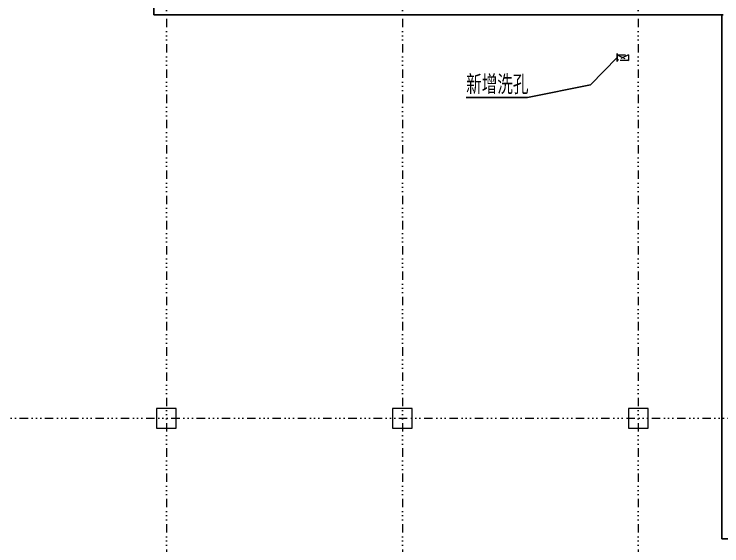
# Model space of a CAD drawing. Header units: millimetres. Extents: x -32710 to 654186, y -254124 to 420220.
# Drawn here: x 216978 to 242175, y 55450 to 74400 of the extents above; entities that cross this region are included whole.
import ezdxf

# ---------------------------------------------------------------- set-up
doc = ezdxf.new("R2010")
doc.units = ezdxf.units.MM
doc.header["$LTSCALE"] = 1000
doc.linetypes.add('H12PL1$0$HIDDEN', pattern=[0.4, 0.3, -0.1])
doc.linetypes.add('H12PL1$0$JJP_三點線', pattern=[0.9, 0.3, -0.15, 0, -0.15, 0, -0.15, 0, -0.15])
for name, color, linetype in [('H12PL1$0$A-TEXT-修改說明.50K', 252, 'Continuous'), ('H12PL1$0$S-COL', 252, 'Continuous'), ('H12PL1$0$S-GRID', 252, 'Continuous'), ('H12PL1$0$S-SLAB-SHOW', 252, 'Continuous'), ('MD-20250424-增加TRAY與FS主管位置調整', 7, 'Continuous'), ('XFDP10-Re$0$A-W-P1S (50K)', 2, 'Continuous'), ('XFDP10-Re$0$A-W-P4S (50K)', 2, 'Continuous')]:
    doc.layers.add(name, color=color, linetype=linetype)
doc.styles.add('H12PL1$0$Standard', font='Microsoft JhengHei.ttf', dxfattribs={"width": 0.8})
doc.styles.add('H12PL1$1$dim-txt', font='isocp.shx', dxfattribs={"width": 0.7, "bigfont": 'chineset.shx'})
doc.dimstyles.new('H12PL1$1$ARCH-dim-2000', dxfattribs={"dimscale": 2000, "dimtxt": 0.3, "dimasz": 0.1, "dimexe": 0.1, "dimexo": 0.1, "dimgap": 0.05, "dimtad": 1, "dimdec": 0, "dimrnd": 0.5, "dimdsep": 46, "dimtxsty": 'H12PL1$1$dim-txt', "dimblk": 'H12PL1$1$_Dot', "dimcen": 2, "dimclrd": 256, "dimclre": 256, "dimclrt": 256, "dimadec": 0, "dimazin": 0, "dimtfac": 1, "dimtix": 1, "dimtmove": 2, "dimatfit": 3, "dimldrblk": 'H12PL1$1$_OBLIQUE', "dimfxl": 1, "dimtvp": 1, "dimtolj": 1, "dimarcsym": 0})

# ---------------------------------------------------------------- blocks, each defined once
blk = doc.blocks.new('H12PL1$1$_Dot')
blk = doc.blocks.new('H12PL1$1$_OBLIQUE')
at = {"color": 0, "linetype": 'ByBlock', "lineweight": -2}
blk.add_line((-0.5, -0.5), (0.5, 0.5), dxfattribs=at)
blk = doc.blocks.new('XFDP10-Re')
at = {"layer": 'XFDP10-Re$0$A-W-P1S (50K)'}
for p in [(192750, 75450, 0), (213025, 74375, 0)]:
    blk.add_line(p, (192750, 74375, 0), dxfattribs=at)
at = {"layer": 'XFDP10-Re$0$A-W-P4S (50K)'}
for q in [(212975, 74375, 0), (219650.5, 55700, 0)]:
    blk.add_line((212975, 55700, 0), q, dxfattribs=at)
blk = doc.blocks.new('H12PL1')
at = {"layer": 'H12PL1$0$S-COL', "lineweight": 0, "flags": 128}
for points in [[(192850, 59650), (193550, 59650), (193550, 60350), (192850, 60350)], [(201250, 59650), (201950, 59650), (201950, 60350), (201250, 60350)], [(209650, 59650), (210350, 59650), (210350, 60350), (209650, 60350)]]:
    blk.add_lwpolyline(points, close=True, dxfattribs=at)
at = {"layer": 'H12PL1$0$S-GRID', "linetype": 'H12PL1$0$JJP_三點線', "lineweight": 0}
for p, q in [((193200, 128250), (193200, -28000)), ((201600, 128250), (201600, -28000)), ((210000, 128250), (210000, -28000)), ((-29000, 60000), (289600, 60000))]:
    blk.add_line(p, q, dxfattribs=at)
at = {"layer": 'H12PL1$0$S-SLAB-SHOW', "linetype": 'H12PL1$0$HIDDEN', "lineweight": 0}
for points in [[(209250, 72950), (209650, 72750)], [(209650, 72950), (209250, 72750)]]:
    blk.add_lwpolyline(points, dxfattribs=at)
blk.add_lwpolyline([(209250, 72950), (209650, 72950), (209650, 72750), (209250, 72750)], close=True, dxfattribs=at)
blk.add_blockref('XFDP10-Re', (0, 0))
at = {"layer": 'H12PL1$0$A-TEXT-修改說明.50K', "linetype": 'Continuous', "lineweight": 0, "insert": (203870.4, 71877.4), "char_height": 598.178, "attachment_point": 4, "style": 'H12PL1$0$Standard'}
blk.add_mtext('\\A1;{\\W0.68;新增洗孔}', dxfattribs=at)
at = {"layer": 'H12PL1$0$A-TEXT-修改說明.50K', "lineweight": 0, "annotation_type": 0, "has_hookline": 1, "hookline_direction": 1, "text_width": 2087.1}
blk.add_leader([(209250, 72850), (208301.6, 71877.4), (206057.5, 71427.3)], dimstyle='H12PL1$1$ARCH-dim-2000', dxfattribs=at)

msp = doc.modelspace()

# ---------------------------------------------------------------- block references
at = {"layer": 'MD-20250424-增加TRAY與FS主管位置調整', "color": 8}
msp.add_blockref('H12PL1', (29200, 0), dxfattribs=at)

doc.saveas('drawing.dxf')
